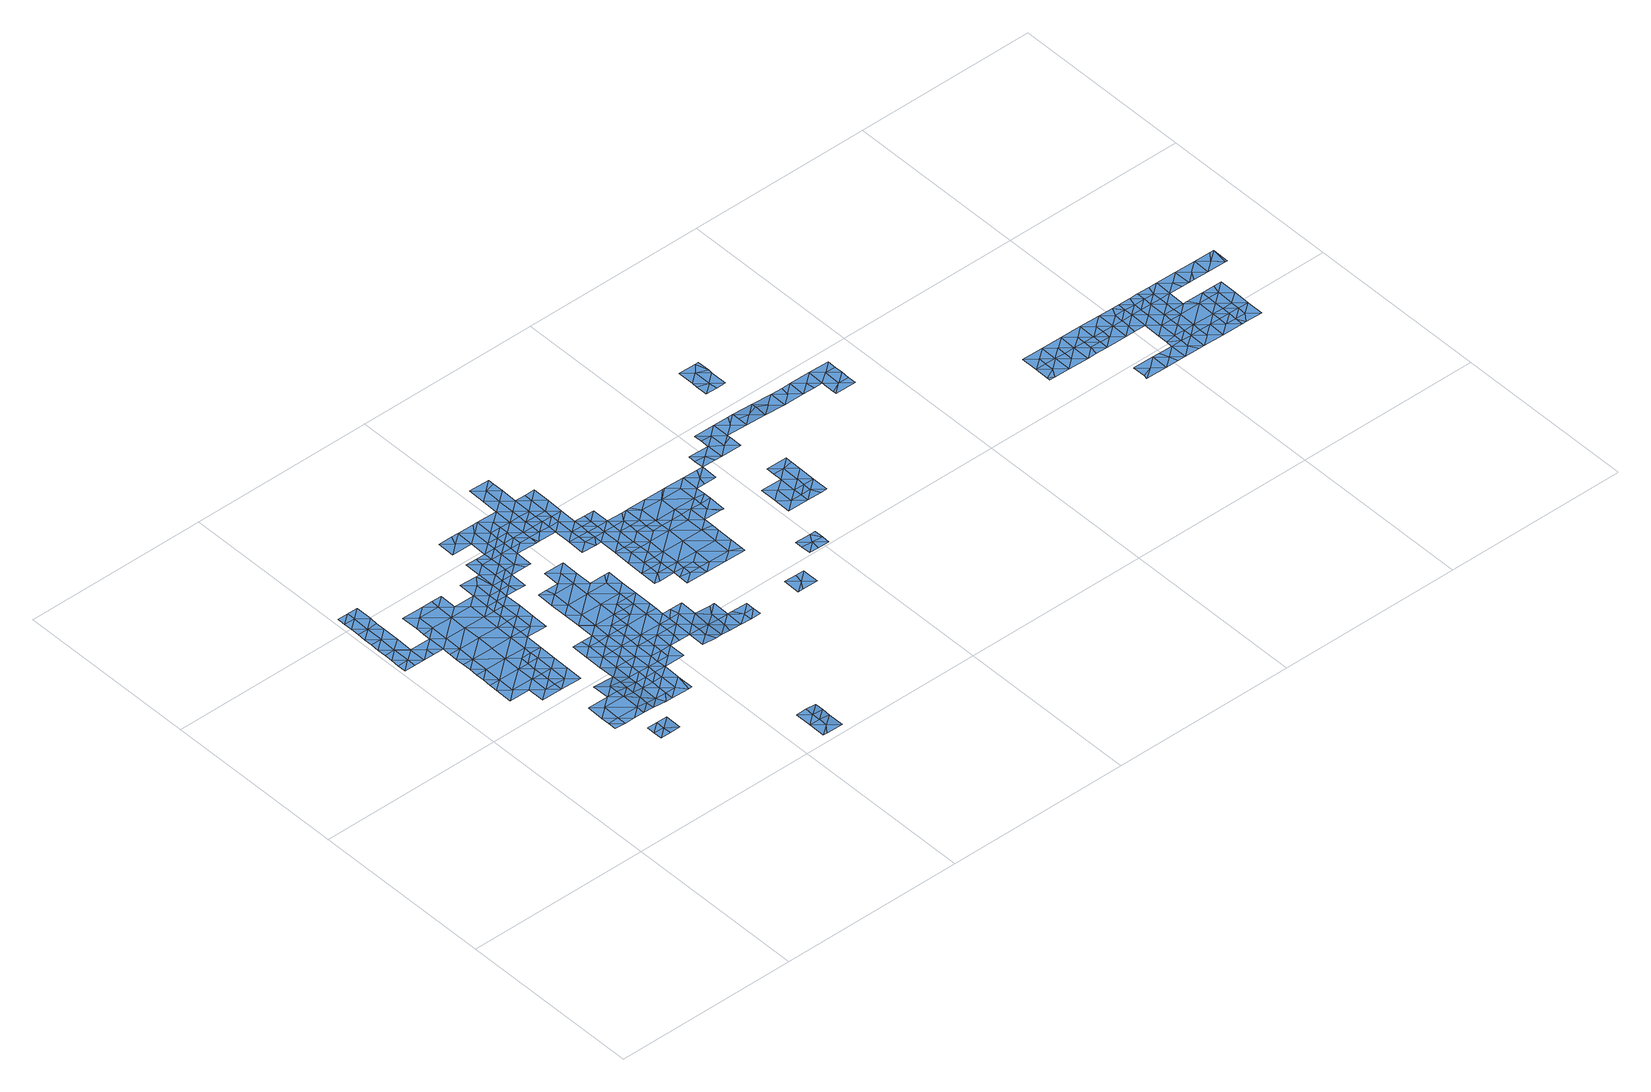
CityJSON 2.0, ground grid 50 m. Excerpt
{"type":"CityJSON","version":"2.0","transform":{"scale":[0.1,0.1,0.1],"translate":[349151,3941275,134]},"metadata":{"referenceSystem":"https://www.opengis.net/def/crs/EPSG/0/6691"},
"CityObjects":{
"waterbody1":{"type":"WaterBody","attributes":{"name":"9","class":"1140","function":"1","WaterBodyRiverFloodingRiskAttribute.description":"5","WaterBodyRiverFloodingRiskAttribute.rankOrg":"1","WaterBodyRiverFloodingRiskAttribute.adminType":"2","WaterBodyRiverFloodingRiskAttribute.scale":"L1"},"geometry":[{"type":"MultiSurface","lod":"1","boundaries":[[[0,1,2]],[[3,4,2]],[[5,6,2]],[[6,3,2]],[[6,7,3]],[[1,5,2]],[[4,0,2]]]}]},
"waterbody2":{"type":"WaterBody","attributes":{"name":"9","class":"1140","function":"1","WaterBodyRiverFloodingRiskAttribute.description":"5","WaterBodyRiverFloodingRiskAttribute.rankOrg":"3","WaterBodyRiverFloodingRiskAttribute.adminType":"2","WaterBodyRiverFloodingRiskAttribute.scale":"L1"},"geometry":[{"type":"MultiSurface","lod":"1","boundaries":[[[8,9,10]],[[10,11,12]],[[13,14,15]],[[16,14,11]],[[14,13,11]],[[11,13,12]],[[12,13,17]],[[18,19,12]],[[17,18,12]],[[15,20,13]],[[21,20,15]],[[19,18,22]],[[20,17,13]],[[23,8,10]],[[24,23,10]],[[19,24,12]],[[12,24,10]],[[10,25,11]],[[9,25,10]],[[16,11,25]]]}]},
"waterbody3":{"type":"WaterBody","attributes":{"name":"9","class":"1140","function":"1","WaterBodyRiverFloodingRiskAttribute.description":"5","WaterBodyRiverFloodingRiskAttribute.rankOrg":"2","WaterBodyRiverFloodingRiskAttribute.adminType":"2","WaterBodyRiverFloodingRiskAttribute.scale":"L1"},"geometry":[{"type":"MultiSurface","lod":"1","boundaries":[[[26,27,28]],[[29,30,31]],[[32,33,27]],[[34,31,30]],[[29,32,27]],[[35,32,29]],[[29,36,30]],[[37,34,30]],[[36,29,38]],[[34,37,39]],[[33,28,27]],[[35,29,31]],[[27,26,38]],[[27,38,29]],[[37,30,40]],[[40,30,36]]]}]},
"waterbody4":{"type":"WaterBody","attributes":{"name":"9","class":"1140","function":"1","WaterBodyRiverFloodingRiskAttribute.description":"5","WaterBodyRiverFloodingRiskAttribute.rankOrg":"1","WaterBodyRiverFloodingRiskAttribute.adminType":"2","WaterBodyRiverFloodingRiskAttribute.scale":"L1"},"geometry":[{"type":"MultiSurface","lod":"1","boundaries":[[[41,42,43]],[[44,41,45]],[[46,47,41]],[[48,39,44]],[[34,39,48]],[[49,50,43]],[[43,50,51]],[[43,51,52]],[[52,51,53]],[[53,51,54]],[[55,56,54]],[[51,55,54]],[[57,55,51]],[[55,58,59]],[[58,60,59]],[[61,60,58]],[[62,63,64]],[[65,63,62]],[[66,31,48]],[[67,68,69]],[[70,68,67]],[[56,70,54]],[[56,55,59]],[[60,71,59]],[[72,73,74]],[[71,62,64]],[[64,75,76]],[[75,77,76]],[[72,56,73]],[[73,56,59]],[[73,59,71]],[[73,71,74]],[[74,71,78]],[[78,71,64]],[[76,78,64]],[[78,76,79]],[[79,76,80]],[[77,80,76]],[[80,77,81]],[[82,83,84]],[[85,86,87]],[[88,89,66]],[[66,89,32]],[[35,31,66]],[[35,66,32]],[[33,32,89]],[[89,28,33]],[[28,89,90]],[[89,88,90]],[[88,84,83]],[[84,88,66]],[[48,84,66]],[[84,48,91]],[[84,91,82]],[[92,82,91]],[[92,91,93]],[[94,95,96]],[[97,95,98]],[[99,100,101]],[[99,102,103]],[[104,105,106]],[[107,108,109]],[[109,108,110]],[[67,69,111]],[[112,113,114]],[[106,105,115]],[[116,117,118]],[[98,117,97]],[[98,95,94]],[[44,45,94]],[[48,44,91]],[[31,34,48]],[[41,47,42]],[[42,49,43]],[[52,53,119]],[[53,54,70]],[[51,50,57]],[[64,63,75]],[[120,121,105]],[[103,100,99]],[[121,102,105]],[[105,102,99]],[[105,99,115]],[[96,86,94]],[[94,86,85]],[[44,94,85]],[[85,91,44]],[[91,85,93]],[[87,93,85]],[[122,123,107]],[[107,123,108]],[[124,125,108]],[[124,108,123]],[[126,124,123]],[[70,67,53]],[[119,53,113]],[[119,113,127]],[[112,127,113]],[[127,115,118]],[[127,118,117]],[[127,117,119]],[[119,117,98]],[[98,52,119]],[[128,52,98]],[[94,128,98]],[[45,128,94]],[[41,43,128]],[[45,41,128]],[[41,129,46]],[[44,129,41]],[[39,129,44]],[[37,40,129]],[[129,40,46]],[[104,130,105]],[[120,105,130]],[[131,126,123]],[[132,120,130]],[[125,133,108]],[[134,114,135]],[[135,114,113]],[[118,115,136]],[[39,37,129]],[[128,43,52]],[[115,99,136]],[[101,136,99]],[[136,116,118]],[[137,126,131]],[[122,131,123]],[[133,132,130]],[[133,130,108]],[[108,130,110]],[[104,110,130]],[[111,134,135]],[[111,135,67]],[[53,67,135]],[[113,53,135]]]}]},
"waterbody5":{"type":"WaterBody","attributes":{"name":"9","class":"1140","function":"1","WaterBodyRiverFloodingRiskAttribute.description":"5","WaterBodyRiverFloodingRiskAttribute.rankOrg":"4","WaterBodyRiverFloodingRiskAttribute.adminType":"2","WaterBodyRiverFloodingRiskAttribute.scale":"L1"},"geometry":[{"type":"MultiSurface","lod":"1","boundaries":[[[8,138,139]],[[9,8,139]],[[138,140,139]],[[141,25,139]],[[140,141,139]],[[25,9,139]]]}]},
"waterbody6":{"type":"WaterBody","attributes":{"name":"9","class":"1140","function":"1","WaterBodyRiverFloodingRiskAttribute.description":"5","WaterBodyRiverFloodingRiskAttribute.rankOrg":"2","WaterBodyRiverFloodingRiskAttribute.adminType":"2","WaterBodyRiverFloodingRiskAttribute.scale":"L1"},"geometry":[{"type":"MultiSurface","lod":"1","boundaries":[[[142,143,144]],[[145,146,147]],[[145,143,146]],[[143,145,144]],[[23,24,147]],[[148,23,147]],[[147,149,148]],[[19,22,145]],[[147,146,150]],[[144,145,22]],[[148,8,23]],[[145,147,24]],[[150,149,147]],[[19,145,24]]]}]},
"waterbody7":{"type":"WaterBody","attributes":{"name":"9","class":"1140","function":"1","WaterBodyRiverFloodingRiskAttribute.description":"5","WaterBodyRiverFloodingRiskAttribute.rankOrg":"3","WaterBodyRiverFloodingRiskAttribute.adminType":"2","WaterBodyRiverFloodingRiskAttribute.scale":"L1"},"geometry":[{"type":"MultiSurface","lod":"1","boundaries":[[[140,138,151]],[[8,148,138]],[[152,153,154]],[[155,156,154]],[[152,154,157]],[[157,154,156]],[[158,156,155]],[[148,159,151]],[[159,148,149]],[[159,160,151]],[[154,161,162]],[[161,154,153]],[[151,138,148]],[[162,155,154]],[[163,157,156]],[[158,164,156]],[[158,140,164]],[[160,165,164]],[[156,166,163]],[[140,151,164]],[[151,160,164]],[[165,166,164]],[[164,166,156]]]}]},
"waterbody8":{"type":"WaterBody","attributes":{"name":"9","class":"1140","function":"1","WaterBodyRiverFloodingRiskAttribute.description":"5","WaterBodyRiverFloodingRiskAttribute.rankOrg":"1","WaterBodyRiverFloodingRiskAttribute.adminType":"2","WaterBodyRiverFloodingRiskAttribute.scale":"L1"},"geometry":[{"type":"MultiSurface","lod":"1","boundaries":[[[150,167,149]],[[150,146,168]],[[168,169,167]],[[167,150,168]],[[143,170,146]],[[146,170,168]],[[170,171,172]],[[172,169,168]],[[171,170,142]],[[170,172,168]],[[171,173,172]],[[143,142,170]]]}]},
"waterbody9":{"type":"WaterBody","attributes":{"name":"9","class":"1140","function":"1","WaterBodyRiverFloodingRiskAttribute.description":"5","WaterBodyRiverFloodingRiskAttribute.rankOrg":"2","WaterBodyRiverFloodingRiskAttribute.adminType":"2","WaterBodyRiverFloodingRiskAttribute.scale":"L1"},"geometry":[{"type":"MultiSurface","lod":"1","boundaries":[[[50,174,175]],[[61,58,175]],[[49,42,174]],[[49,174,50]],[[57,58,55]],[[58,57,175]],[[57,50,175]],[[61,175,176]],[[47,46,177]],[[47,177,42]],[[176,175,174]],[[178,176,174]],[[46,179,177]],[[177,174,42]],[[179,178,177]],[[177,178,174]]]}]},
"waterbody10":{"type":"WaterBody","attributes":{"name":"9","class":"1140","function":"1","WaterBodyRiverFloodingRiskAttribute.description":"5","WaterBodyRiverFloodingRiskAttribute.rankOrg":"1","WaterBodyRiverFloodingRiskAttribute.adminType":"2","WaterBodyRiverFloodingRiskAttribute.scale":"L1"},"geometry":[{"type":"MultiSurface","lod":"1","boundaries":[[[180,181,182]],[[183,182,181]],[[181,184,183]],[[181,185,184]],[[181,186,185]],[[181,180,186]]]}]},
"waterbody11":{"type":"WaterBody","attributes":{"name":"9","class":"1140","function":"1","WaterBodyRiverFloodingRiskAttribute.description":"5","WaterBodyRiverFloodingRiskAttribute.rankOrg":"2","WaterBodyRiverFloodingRiskAttribute.adminType":"2","WaterBodyRiverFloodingRiskAttribute.scale":"L1"},"geometry":[{"type":"MultiSurface","lod":"1","boundaries":[[[183,184,187]],[[188,189,190]],[[190,187,188]],[[183,187,190]],[[183,190,182]],[[191,182,190]],[[189,191,190]]]}]},
"waterbody12":{"type":"WaterBody","attributes":{"name":"9","class":"1140","function":"1","WaterBodyRiverFloodingRiskAttribute.description":"5","WaterBodyRiverFloodingRiskAttribute.rankOrg":"1","WaterBodyRiverFloodingRiskAttribute.adminType":"2","WaterBodyRiverFloodingRiskAttribute.scale":"L1"},"geometry":[{"type":"MultiSurface","lod":"1","boundaries":[[[192,193,194]],[[193,192,195]],[[193,169,194]],[[194,169,196]],[[197,192,194]],[[196,197,194]]]}]},
"waterbody13":{"type":"WaterBody","attributes":{"name":"9","class":"1140","function":"1","WaterBodyRiverFloodingRiskAttribute.description":"5","WaterBodyRiverFloodingRiskAttribute.rankOrg":"2","WaterBodyRiverFloodingRiskAttribute.adminType":"2","WaterBodyRiverFloodingRiskAttribute.scale":"L1"},"geometry":[{"type":"MultiSurface","lod":"1","boundaries":[[[71,60,62]],[[198,199,65]],[[60,61,198]],[[198,65,62]],[[199,198,200]],[[200,198,61]],[[62,60,198]]]}]},
"waterbody14":{"type":"WaterBody","attributes":{"name":"9","class":"1140","function":"1","WaterBodyRiverFloodingRiskAttribute.description":"5","WaterBodyRiverFloodingRiskAttribute.rankOrg":"1","WaterBodyRiverFloodingRiskAttribute.adminType":"2","WaterBodyRiverFloodingRiskAttribute.scale":"L1"},"geometry":[{"type":"MultiSurface","lod":"1","boundaries":[[[201,202,203]],[[204,205,206]],[[204,207,205]],[[208,202,209]],[[208,203,202]],[[208,210,211]],[[212,213,203]],[[208,214,203]],[[215,212,203]],[[216,217,205]],[[217,218,219]],[[218,220,219]],[[219,220,221]],[[208,209,205]],[[211,214,208]],[[221,210,219]],[[207,216,205]],[[201,203,213]],[[205,217,219]],[[202,222,209]],[[222,223,209]],[[205,219,208]],[[208,219,210]],[[215,203,214]],[[209,206,205]],[[224,206,209]],[[209,223,224]]]}]},
"waterbody15":{"type":"WaterBody","attributes":{"name":"9","class":"1140","function":"1","WaterBodyRiverFloodingRiskAttribute.description":"5","WaterBodyRiverFloodingRiskAttribute.rankOrg":"2","WaterBodyRiverFloodingRiskAttribute.adminType":"2","WaterBodyRiverFloodingRiskAttribute.scale":"L1"},"geometry":[{"type":"MultiSurface","lod":"1","boundaries":[[[225,226,227]],[[228,227,229]],[[63,230,75]],[[226,229,227]],[[65,231,230]],[[228,77,227]],[[232,225,230]],[[230,231,232]],[[81,77,228]],[[63,65,230]],[[230,225,227]],[[77,75,227]],[[230,227,75]]]}]},
"waterbody16":{"type":"WaterBody","attributes":{"name":"9","class":"1140","function":"1","WaterBodyRiverFloodingRiskAttribute.description":"5","WaterBodyRiverFloodingRiskAttribute.rankOrg":"2","WaterBodyRiverFloodingRiskAttribute.adminType":"2","WaterBodyRiverFloodingRiskAttribute.scale":"L1"},"geometry":[{"type":"MultiSurface","lod":"1","boundaries":[[[233,234,235]],[[152,157,236]],[[152,236,153]],[[236,237,153]],[[153,237,238]],[[238,237,239]],[[237,240,239]],[[237,241,240]],[[242,241,237]],[[239,240,243]],[[243,240,244]],[[244,245,243]],[[246,241,213]],[[218,217,247]],[[218,247,220]],[[213,241,242]],[[242,237,223]],[[223,237,236]],[[236,157,248]],[[248,157,163]],[[249,250,251]],[[252,210,221]],[[253,254,255]],[[256,255,257]],[[256,257,258]],[[167,169,259]],[[159,259,160]],[[159,149,259]],[[259,149,167]],[[258,260,256]],[[260,261,256]],[[261,262,256]],[[255,256,262]],[[220,254,221]],[[221,254,252]],[[252,254,253]],[[263,250,264]],[[250,263,251]],[[195,259,193]],[[259,169,193]],[[248,207,204]],[[204,206,248]],[[248,206,236]],[[224,236,206]],[[224,223,236]],[[222,242,223]],[[222,202,242]],[[201,242,202]],[[201,213,242]],[[213,212,246]],[[212,215,246]],[[246,215,234]],[[233,246,234]],[[265,233,235]],[[266,267,264]],[[267,266,268]],[[268,266,244]],[[269,244,266]],[[244,269,245]],[[270,245,269]],[[241,268,240]],[[270,269,271]],[[269,249,271]],[[250,249,266]],[[249,269,266]],[[268,244,240]],[[241,246,268]],[[207,195,272]],[[195,207,273]],[[248,273,207]],[[250,266,264]],[[274,257,255]],[[275,257,274]],[[276,275,274]],[[247,276,220]],[[197,247,217]],[[277,247,197]],[[277,276,247]],[[255,254,274]],[[220,274,254]],[[276,274,220]],[[163,166,248]],[[166,273,248]],[[165,273,166]],[[165,160,273]],[[259,273,160]],[[259,195,273]],[[195,192,272]],[[192,197,272]],[[197,217,272]],[[216,272,217]],[[216,207,272]],[[246,233,268]],[[233,267,268]],[[233,265,267]]]}]},
"waterbody17":{"type":"WaterBody","attributes":{"name":"9","class":"1140","function":"1","WaterBodyRiverFloodingRiskAttribute.description":"5","WaterBodyRiverFloodingRiskAttribute.rankOrg":"1","WaterBodyRiverFloodingRiskAttribute.adminType":"2","WaterBodyRiverFloodingRiskAttribute.scale":"L1"},"geometry":[{"type":"MultiSurface","lod":"1","boundaries":[[[275,278,257]],[[279,280,281]],[[257,281,280]],[[257,278,281]],[[258,257,280]],[[282,278,283]],[[279,284,280]],[[281,278,282]],[[260,280,284]],[[260,258,280]],[[275,276,278]],[[276,283,278]]]}]},
"waterbody18":{"type":"WaterBody","attributes":{"name":"9","class":"1140","function":"1","WaterBodyRiverFloodingRiskAttribute.description":"5","WaterBodyRiverFloodingRiskAttribute.rankOrg":"3","WaterBodyRiverFloodingRiskAttribute.adminType":"2","WaterBodyRiverFloodingRiskAttribute.scale":"L1"},"geometry":[{"type":"MultiSurface","lod":"1","boundaries":[[[285,286,287]],[[229,226,288]],[[288,226,285]],[[289,288,287]],[[288,285,287]],[[286,285,225]],[[226,225,285]]]}]},
"waterbody19":{"type":"WaterBody","attributes":{"name":"9","class":"1140","function":"1","WaterBodyRiverFloodingRiskAttribute.description":"5","WaterBodyRiverFloodingRiskAttribute.rankOrg":"1","WaterBodyRiverFloodingRiskAttribute.adminType":"2","WaterBodyRiverFloodingRiskAttribute.scale":"L1"},"geometry":[{"type":"MultiSurface","lod":"1","boundaries":[[[290,291,292]],[[293,81,294]],[[295,296,297]],[[298,299,300]],[[301,300,299]],[[302,300,301]],[[302,303,304]],[[300,302,304]],[[305,300,304]],[[305,304,306]],[[306,304,307]],[[228,308,294]],[[308,228,229]],[[309,310,311]],[[291,293,294]],[[294,296,291]],[[298,300,305]],[[297,312,295]],[[313,311,310]],[[314,311,313]],[[293,311,314]],[[303,307,304]],[[291,309,293]],[[291,290,309]],[[296,292,291]],[[295,292,296]],[[295,303,292]],[[312,303,295]],[[312,307,303]],[[311,293,309]],[[315,316,307]],[[308,296,294]],[[306,307,316]],[[317,316,318]],[[294,81,228]],[[315,307,312]],[[319,320,318]],[[321,322,323]],[[317,324,323]],[[325,324,317]],[[322,306,323]],[[323,316,317]],[[324,321,323]],[[320,325,317]],[[306,316,323]],[[318,320,317]]]}]},
"waterbody20":{"type":"WaterBody","attributes":{"name":"9","class":"1140","function":"1","WaterBodyRiverFloodingRiskAttribute.description":"5","WaterBodyRiverFloodingRiskAttribute.rankOrg":"2","WaterBodyRiverFloodingRiskAttribute.adminType":"2","WaterBodyRiverFloodingRiskAttribute.scale":"L1"},"geometry":[{"type":"MultiSurface","lod":"1","boundaries":[[[316,315,326]],[[318,316,326]],[[297,308,327]],[[327,312,297]],[[312,327,289]],[[326,289,328]],[[288,289,327]],[[318,326,319]],[[296,308,297]],[[326,312,289]],[[315,312,326]],[[328,319,326]],[[327,229,288]],[[308,229,327]]]}]},
"waterbody21":{"type":"WaterBody","attributes":{"name":"9","class":"1140","function":"1","WaterBodyRiverFloodingRiskAttribute.description":"5","WaterBodyRiverFloodingRiskAttribute.rankOrg":"4","WaterBodyRiverFloodingRiskAttribute.adminType":"2","WaterBodyRiverFloodingRiskAttribute.scale":"L1"},"geometry":[{"type":"MultiSurface","lod":"1","boundaries":[[[287,329,330]],[[329,287,286]],[[289,287,330]],[[319,328,330]],[[328,289,330]],[[331,330,332]],[[332,330,329]],[[330,331,319]]]}]},
"waterbody22":{"type":"WaterBody","attributes":{"name":"9","class":"1140","function":"1","WaterBodyRiverFloodingRiskAttribute.description":"5","WaterBodyRiverFloodingRiskAttribute.rankOrg":"2","WaterBodyRiverFloodingRiskAttribute.adminType":"2","WaterBodyRiverFloodingRiskAttribute.scale":"L1"},"geometry":[{"type":"MultiSurface","lod":"1","boundaries":[[[260,333,334]],[[334,333,335]],[[260,284,333]],[[336,333,337]],[[284,337,333]],[[336,335,333]],[[338,336,337]]]}]},
"waterbody23":{"type":"WaterBody","attributes":{"name":"9","class":"1140","function":"1","WaterBodyRiverFloodingRiskAttribute.description":"5","WaterBodyRiverFloodingRiskAttribute.rankOrg":"4","WaterBodyRiverFloodingRiskAttribute.adminType":"2","WaterBodyRiverFloodingRiskAttribute.scale":"L1"},"geometry":[{"type":"MultiSurface","lod":"1","boundaries":[[[339,340,341]],[[342,339,341]],[[341,343,342]],[[340,344,341]],[[343,341,345]],[[345,341,346]],[[346,341,344]]]}]},
"waterbody24":{"type":"WaterBody","attributes":{"name":"9","class":"1140","function":"1","WaterBodyRiverFloodingRiskAttribute.description":"5","WaterBodyRiverFloodingRiskAttribute.rankOrg":"3","WaterBodyRiverFloodingRiskAttribute.adminType":"2","WaterBodyRiverFloodingRiskAttribute.scale":"L1"},"geometry":[{"type":"MultiSurface","lod":"1","boundaries":[[[347,348,349]],[[349,350,351]],[[348,350,349]],[[351,352,349]],[[353,347,352]],[[352,347,349]],[[354,352,351]]]}]},
"waterbody25":{"type":"WaterBody","attributes":{"name":"9","class":"1140","function":"1","WaterBodyRiverFloodingRiskAttribute.description":"5","WaterBodyRiverFloodingRiskAttribute.rankOrg":"3","WaterBodyRiverFloodingRiskAttribute.adminType":"2","WaterBodyRiverFloodingRiskAttribute.scale":"L1"},"geometry":[{"type":"MultiSurface","lod":"1","boundaries":[[[355,356,357]],[[358,359,344]],[[340,339,358]],[[344,340,358]],[[339,360,358]],[[360,361,358]],[[361,362,358]],[[355,362,361]],[[357,363,362]],[[355,357,362]],[[362,363,359]],[[358,362,359]]]}]},
"waterbody26":{"type":"WaterBody","attributes":{"name":"9","class":"1140","function":"1","WaterBodyRiverFloodingRiskAttribute.description":"5","WaterBodyRiverFloodingRiskAttribute.rankOrg":"2","WaterBodyRiverFloodingRiskAttribute.adminType":"2","WaterBodyRiverFloodingRiskAttribute.scale":"L1"},"geometry":[{"type":"MultiSurface","lod":"1","boundaries":[[[364,348,347]],[[353,364,347]],[[364,332,348]],[[320,331,365]],[[331,320,319]],[[366,325,365]],[[365,325,320]],[[367,364,353]],[[332,365,331]],[[364,365,332]],[[365,364,366]],[[364,367,366]]]}]},
"waterbody27":{"type":"WaterBody","attributes":{"name":"9","class":"1140","function":"1","WaterBodyRiverFloodingRiskAttribute.description":"5","WaterBodyRiverFloodingRiskAttribute.rankOrg":"3","WaterBodyRiverFloodingRiskAttribute.adminType":"2","WaterBodyRiverFloodingRiskAttribute.scale":"L1"},"geometry":[{"type":"MultiSurface","lod":"1","boundaries":[[[368,369,370]],[[371,370,372]],[[370,371,373]],[[374,369,368]],[[343,372,369]],[[369,372,370]],[[370,373,368]]]}]},
"waterbody28":{"type":"WaterBody","attributes":{"name":"9","class":"1140","function":"1","WaterBodyRiverFloodingRiskAttribute.description":"5","WaterBodyRiverFloodingRiskAttribute.rankOrg":"1","WaterBodyRiverFloodingRiskAttribute.adminType":"2","WaterBodyRiverFloodingRiskAttribute.scale":"L1"},"geometry":[{"type":"MultiSurface","lod":"1","boundaries":[[[375,376,377]],[[376,378,377]],[[377,378,379]],[[375,367,353]],[[377,366,367]],[[377,379,366]],[[367,375,377]]]}]},
"waterbody29":{"type":"WaterBody","attributes":{"name":"9","class":"1140","function":"1","WaterBodyRiverFloodingRiskAttribute.description":"5","WaterBodyRiverFloodingRiskAttribute.rankOrg":"2","WaterBodyRiverFloodingRiskAttribute.adminType":"2","WaterBodyRiverFloodingRiskAttribute.scale":"L1"},"geometry":[{"type":"MultiSurface","lod":"1","boundaries":[[[380,381,382]],[[380,382,376]],[[383,381,384]],[[356,384,381]],[[385,383,384]],[[384,386,385]],[[375,353,380]],[[360,339,387]],[[388,387,339]],[[389,387,388]],[[390,387,389]],[[390,389,391]],[[389,392,391]],[[393,391,392]],[[393,394,391]],[[395,396,397]],[[396,395,398]],[[399,398,395]],[[383,385,400]],[[401,386,390]],[[402,403,404]],[[405,393,392]],[[392,389,406]],[[407,408,403]],[[409,410,398]],[[409,411,410]],[[390,410,411]],[[399,395,412]],[[413,412,395]],[[410,396,398]],[[410,391,396]],[[397,413,395]],[[396,391,394]],[[410,390,391]],[[388,406,389]],[[408,404,403]],[[368,373,407]],[[374,406,388]],[[342,388,339]],[[407,373,408]],[[402,405,403]],[[392,403,405]],[[403,392,406]],[[403,406,407]],[[407,406,374]],[[407,374,368]],[[369,374,388]],[[343,369,388]],[[342,343,388]],[[401,390,411]],[[376,375,380]],[[354,363,414]],[[354,414,380]],[[414,381,380]],[[415,384,356]],[[356,381,414]],[[415,356,355]],[[387,390,415]],[[384,415,386]],[[352,380,353]],[[357,356,414]],[[386,415,390]],[[355,361,415]],[[387,361,360]],[[387,415,361]],[[357,414,363]],[[354,380,352]]]}]},
"waterbody30":{"type":"WaterBody","attributes":{"name":"9","class":"1140","function":"1","WaterBodyRiverFloodingRiskAttribute.description":"5","WaterBodyRiverFloodingRiskAttribute.rankOrg":"2","WaterBodyRiverFloodingRiskAttribute.adminType":"2","WaterBodyRiverFloodingRiskAttribute.scale":"L1"},"geometry":[{"type":"MultiSurface","lod":"1","boundaries":[[[416,417,418]],[[419,417,416]],[[419,416,420]],[[421,420,416]],[[422,421,416]],[[422,416,418]]]}]},
"waterbody31":{"type":"WaterBody","attributes":{"name":"9","class":"1140","function":"1","WaterBodyRiverFloodingRiskAttribute.description":"5","WaterBodyRiverFloodingRiskAttribute.rankOrg":"1","WaterBodyRiverFloodingRiskAttribute.adminType":"2","WaterBodyRiverFloodingRiskAttribute.scale":"L1"},"geometry":[{"type":"MultiSurface","lod":"1","boundaries":[[[423,424,425]],[[425,424,426]],[[426,427,425]],[[427,426,428]],[[426,429,428]],[[426,430,429]],[[430,426,424]],[[424,423,431]],[[432,398,431]],[[399,412,433]],[[382,381,434]],[[381,383,434]],[[383,400,434]],[[401,411,435]],[[436,435,437]],[[434,400,438]],[[411,409,432]],[[438,439,434]],[[434,439,376]],[[382,434,376]],[[385,386,401]],[[385,401,435]],[[385,435,400]],[[400,435,436]],[[400,436,438]],[[398,399,431]],[[399,433,431]],[[431,433,424]],[[440,437,441]],[[442,437,440]],[[436,437,442]],[[441,437,423]],[[423,437,431]],[[437,432,431]],[[437,435,432]],[[435,411,432]],[[443,436,442]],[[436,443,438]],[[409,398,432]],[[441,423,425]]]}]},
"waterbody32":{"type":"WaterBody","attributes":{"name":"9","class":"1140","function":"1","WaterBodyRiverFloodingRiskAttribute.description":"5","WaterBodyRiverFloodingRiskAttribute.rankOrg":"2","WaterBodyRiverFloodingRiskAttribute.adminType":"2","WaterBodyRiverFloodingRiskAttribute.scale":"L1"},"geometry":[{"type":"MultiSurface","lod":"1","boundaries":[[[444,445,446]],[[444,447,445]],[[448,445,447]],[[445,448,449]],[[450,445,449]],[[451,450,452]],[[451,445,450]],[[446,445,451]]]}]},
"waterbody33":{"type":"WaterBody","attributes":{"name":"9","class":"1140","function":"1","WaterBodyRiverFloodingRiskAttribute.description":"5","WaterBodyRiverFloodingRiskAttribute.rankOrg":"1","WaterBodyRiverFloodingRiskAttribute.adminType":"2","WaterBodyRiverFloodingRiskAttribute.scale":"L1"},"geometry":[{"type":"MultiSurface","lod":"1","boundaries":[[[453,454,455]],[[454,456,455]],[[457,458,455]],[[456,457,455]],[[455,428,453]],[[458,428,455]]]}]},
"waterbody34":{"type":"WaterBody","attributes":{"name":"9","class":"1140","function":"1","WaterBodyRiverFloodingRiskAttribute.description":"5","WaterBodyRiverFloodingRiskAttribute.rankOrg":"2","WaterBodyRiverFloodingRiskAttribute.adminType":"2","WaterBodyRiverFloodingRiskAttribute.scale":"L1"},"geometry":[{"type":"MultiSurface","lod":"1","boundaries":[[[459,460,461]],[[462,463,464]],[[464,463,465]],[[466,467,463]],[[468,465,469]],[[461,470,468]],[[468,471,461]],[[471,468,469]],[[470,464,465]],[[472,464,470]],[[463,473,466]],[[463,467,465]],[[470,465,468]],[[461,460,470]],[[472,474,464]],[[461,471,475]],[[474,462,464]],[[476,473,463]],[[476,463,462]],[[475,459,461]]]}]},
"waterbody35":{"type":"WaterBody","attributes":{"name":"9","class":"1140","function":"1","WaterBodyRiverFloodingRiskAttribute.description":"5","WaterBodyRiverFloodingRiskAttribute.rankOrg":"1","WaterBodyRiverFloodingRiskAttribute.adminType":"2","WaterBodyRiverFloodingRiskAttribute.scale":"L1"},"geometry":[{"type":"MultiSurface","lod":"1","boundaries":[[[460,459,477]],[[472,477,474]],[[478,474,477]],[[479,478,477]],[[479,477,459]],[[472,470,460]],[[472,460,477]]]}]},
"waterbody36":{"type":"WaterBody","attributes":{"name":"9","class":"1140","function":"1","WaterBodyRiverFloodingRiskAttribute.description":"5","WaterBodyRiverFloodingRiskAttribute.rankOrg":"2","WaterBodyRiverFloodingRiskAttribute.adminType":"2","WaterBodyRiverFloodingRiskAttribute.scale":"L1"},"geometry":[{"type":"MultiSurface","lod":"1","boundaries":[[[480,481,482]],[[482,483,484]],[[481,483,482]],[[481,485,486]],[[485,481,480]],[[482,487,480]],[[485,488,489]],[[490,487,491]],[[480,487,490]],[[485,480,488]],[[486,485,489]],[[482,484,456]],[[454,487,456]],[[487,482,456]],[[487,454,491]]]}]},
"waterbody37":{"type":"WaterBody","attributes":{"name":"9","class":"1140","function":"1","WaterBodyRiverFloodingRiskAttribute.description":"5","WaterBodyRiverFloodingRiskAttribute.rankOrg":"3","WaterBodyRiverFloodingRiskAttribute.adminType":"2","WaterBodyRiverFloodingRiskAttribute.scale":"L1"},"geometry":[{"type":"MultiSurface","lod":"1","boundaries":[[[489,492,493]],[[494,492,489]],[[488,495,492]],[[492,494,488]],[[495,496,492]],[[496,493,492]]]}]},
"waterbody38":{"type":"WaterBody","attributes":{"name":"9","class":"1140","function":"1","WaterBodyRiverFloodingRiskAttribute.description":"5","WaterBodyRiverFloodingRiskAttribute.rankOrg":"1","WaterBodyRiverFloodingRiskAttribute.adminType":"2","WaterBodyRiverFloodingRiskAttribute.scale":"L1"},"geometry":[{"type":"MultiSurface","lod":"1","boundaries":[[[497,498,499]],[[500,497,499]],[[497,501,502]],[[503,497,502]],[[498,497,503]],[[497,500,504]],[[505,506,498]],[[498,507,505]],[[505,507,508]],[[507,498,503]],[[506,499,498]],[[497,504,501]]]}]},
"waterbody39":{"type":"WaterBody","attributes":{"name":"9","class":"1140","function":"1","WaterBodyRiverFloodingRiskAttribute.description":"5","WaterBodyRiverFloodingRiskAttribute.rankOrg":"2","WaterBodyRiverFloodingRiskAttribute.adminType":"2","WaterBodyRiverFloodingRiskAttribute.scale":"L1"},"geometry":[{"type":"MultiSurface","lod":"1","boundaries":[[[509,510,511]],[[512,513,514]],[[509,515,510]],[[514,513,516]],[[517,518,519]],[[520,519,518]],[[521,511,510]],[[511,522,509]],[[522,523,509]],[[509,524,525]],[[523,524,509]],[[516,513,518]],[[516,518,517]],[[526,516,517]],[[516,526,514]],[[522,511,527]],[[517,519,527]],[[519,522,527]],[[511,528,527]],[[511,521,528]],[[515,509,525]],[[520,522,519]],[[512,514,493]],[[493,496,512]],[[512,496,495]],[[512,495,513]]]}]},
"waterbody40":{"type":"WaterBody","attributes":{"name":"9","class":"1140","function":"1","WaterBodyRiverFloodingRiskAttribute.description":"5","WaterBodyRiverFloodingRiskAttribute.rankOrg":"2","WaterBodyRiverFloodingRiskAttribute.adminType":"2","WaterBodyRiverFloodingRiskAttribute.scale":"L1"},"geometry":[{"type":"MultiSurface","lod":"1","boundaries":[[[529,530,531]],[[532,533,534]],[[534,533,535]],[[533,536,535]],[[537,538,531]],[[536,537,535]],[[530,534,535]],[[539,532,534]],[[530,537,531]],[[529,540,541]],[[538,542,531]],[[543,533,532]],[[537,530,535]],[[540,531,542]],[[529,531,540]],[[532,544,545]],[[546,543,545]],[[545,543,532]],[[544,532,539]]]}]},
"waterbody41":{"type":"WaterBody","attributes":{"name":"9","class":"1140","function":"1","WaterBodyRiverFloodingRiskAttribute.description":"5","WaterBodyRiverFloodingRiskAttribute.rankOrg":"1","WaterBodyRiverFloodingRiskAttribute.adminType":"2","WaterBodyRiverFloodingRiskAttribute.scale":"L1"},"geometry":[{"type":"MultiSurface","lod":"1","boundaries":[[[547,548,549]],[[548,550,549]],[[549,550,551]],[[552,547,549]],[[551,552,549]]]}]},
"waterbody42":{"type":"WaterBody","attributes":{"name":"9","class":"1140","function":"1","WaterBodyRiverFloodingRiskAttribute.description":"5","WaterBodyRiverFloodingRiskAttribute.rankOrg":"3","WaterBodyRiverFloodingRiskAttribute.adminType":"2","WaterBodyRiverFloodingRiskAttribute.scale":"L1"},"geometry":[{"type":"MultiSurface","lod":"1","boundaries":[[[533,553,554]],[[555,556,557]],[[558,559,560]],[[542,561,562]],[[560,563,564]],[[563,560,565]],[[559,565,560]],[[553,566,554]],[[543,553,533]],[[536,533,567]],[[567,537,536]],[[537,567,568]],[[568,567,554]],[[568,562,561]],[[542,538,561]],[[538,537,561]],[[568,561,537]],[[565,557,563]],[[565,559,555]],[[566,556,555]],[[557,565,555]],[[554,567,533]],[[569,557,556]],[[543,546,553]],[[546,556,566]],[[553,546,566]],[[569,556,546]]]}]},
"waterbody43":{"type":"WaterBody","attributes":{"name":"9","class":"1140","function":"1","WaterBodyRiverFloodingRiskAttribute.description":"5","WaterBodyRiverFloodingRiskAttribute.rankOrg":"2","WaterBodyRiverFloodingRiskAttribute.adminType":"2","WaterBodyRiverFloodingRiskAttribute.scale":"L1"},"geometry":[{"type":"MultiSurface","lod":"1","boundaries":[[[570,547,571]],[[570,571,572]],[[572,571,573]],[[571,574,573]],[[552,571,547]],[[552,574,571]]]}]},
"waterbody44":{"type":"WaterBody","attributes":{"name":"9","class":"1140","function":"1","WaterBodyRiverFloodingRiskAttribute.description":"5","WaterBodyRiverFloodingRiskAttribute.rankOrg":"1","WaterBodyRiverFloodingRiskAttribute.adminType":"2","WaterBodyRiverFloodingRiskAttribute.scale":"L1"},"geometry":[{"type":"MultiSurface","lod":"1","boundaries":[[[575,576,577]],[[578,579,580]],[[581,582,583]],[[583,584,581]],[[585,577,586]],[[578,584,583]],[[576,587,577]],[[588,586,589]],[[580,584,578]],[[580,589,584]],[[590,584,589]],[[590,589,587]],[[576,575,591]],[[585,575,577]],[[585,572,575]],[[588,592,593]],[[563,557,592]],[[564,563,592]],[[564,592,588]],[[594,583,582]],[[577,589,586]],[[564,588,580]],[[589,577,587]],[[594,595,583]],[[595,578,583]],[[579,564,580]],[[588,589,580]],[[546,545,596]],[[557,569,596]],[[557,596,597]],[[596,544,597]],[[545,544,596]],[[593,592,597]],[[569,546,596]],[[557,597,592]]]}]},
"waterbody45":{"type":"WaterBody","attributes":{"name":"9","class":"1140","function":"1","WaterBodyRiverFloodingRiskAttribute.description":"5","WaterBodyRiverFloodingRiskAttribute.rankOrg":"3","WaterBodyRiverFloodingRiskAttribute.adminType":"2","WaterBodyRiverFloodingRiskAttribute.scale":"L1"},"geometry":[{"type":"MultiSurface","lod":"1","boundaries":[[[591,598,599]],[[599,598,600]],[[575,572,601]],[[602,599,600]],[[602,603,599]],[[603,591,599]],[[601,572,573]],[[604,601,573]],[[601,604,598]],[[601,598,591]],[[591,575,601]],[[605,600,606]],[[607,608,605]],[[608,602,605]],[[605,606,609]],[[607,605,609]],[[602,600,605]]]}]},
"waterbody46":{"type":"WaterBody","attributes":{"name":"9","class":"1140","function":"1","WaterBodyRiverFloodingRiskAttribute.description":"5","WaterBodyRiverFloodingRiskAttribute.rankOrg":"2","WaterBodyRiverFloodingRiskAttribute.adminType":"2","WaterBodyRiverFloodingRiskAttribute.scale":"L1"},"geometry":[{"type":"MultiSurface","lod":"1","boundaries":[[[610,579,578]],[[560,611,558]],[[611,564,579]],[[564,611,560]],[[610,612,611]],[[611,612,558]],[[610,613,612]],[[579,610,611]]]}]},
"waterbody47":{"type":"WaterBody","attributes":{"name":"9","class":"1140","function":"1","WaterBodyRiverFloodingRiskAttribute.description":"5","WaterBodyRiverFloodingRiskAttribute.rankOrg":"2","WaterBodyRiverFloodingRiskAttribute.adminType":"2","WaterBodyRiverFloodingRiskAttribute.scale":"L1"},"geometry":[{"type":"MultiSurface","lod":"1","boundaries":[[[614,615,616]],[[614,616,617]],[[617,616,602]],[[603,602,616]],[[618,619,617]],[[620,614,619]],[[619,614,617]],[[621,582,614]],[[581,584,615]],[[615,587,616]],[[616,591,603]],[[584,590,615]],[[590,587,615]],[[587,576,616]],[[576,591,616]],[[582,581,615]],[[582,615,614]],[[621,614,622]],[[618,617,607]],[[620,622,614]],[[617,602,608]],[[617,608,607]]]}]},
"waterbody48":{"type":"WaterBody","attributes":{"name":"9","class":"1140","function":"1","WaterBodyRiverFloodingRiskAttribute.description":"5","WaterBodyRiverFloodingRiskAttribute.rankOrg":"3","WaterBodyRiverFloodingRiskAttribute.adminType":"2","WaterBodyRiverFloodingRiskAttribute.scale":"L1"},"geometry":[{"type":"MultiSurface","lod":"1","boundaries":[[[595,594,623]],[[624,623,594]],[[625,623,624]],[[613,623,625]],[[623,578,595]],[[623,613,610]],[[623,610,578]]]}]},
"waterbody49":{"type":"WaterBody","attributes":{"name":"9","class":"1140","function":"1","WaterBodyRiverFloodingRiskAttribute.description":"5","WaterBodyRiverFloodingRiskAttribute.rankOrg":"2","WaterBodyRiverFloodingRiskAttribute.adminType":"2","WaterBodyRiverFloodingRiskAttribute.scale":"L1"},"geometry":[{"type":"MultiSurface","lod":"1","boundaries":[[[626,627,628]],[[609,627,626]],[[627,609,606]],[[628,629,626]],[[626,629,630]],[[609,630,607]],[[630,609,626]]]}]},
"waterbody50":{"type":"WaterBody","attributes":{"name":"9","class":"1140","function":"1","WaterBodyRiverFloodingRiskAttribute.description":"5","WaterBodyRiverFloodingRiskAttribute.rankOrg":"1","WaterBodyRiverFloodingRiskAttribute.adminType":"2","WaterBodyRiverFloodingRiskAttribute.scale":"L1"},"geometry":[{"type":"MultiSurface","lod":"1","boundaries":[[[631,619,618]],[[632,619,631]],[[633,632,634]],[[630,629,631]],[[629,634,631]],[[618,630,631]],[[632,620,619]],[[633,635,632]],[[634,632,631]],[[622,620,632]],[[618,607,630]],[[622,632,635]]]}]},
"waterbody51":{"type":"WaterBody","attributes":{"name":"9","class":"1140","function":"1","WaterBodyRiverFloodingRiskAttribute.description":"5","WaterBodyRiverFloodingRiskAttribute.rankOrg":"2","WaterBodyRiverFloodingRiskAttribute.adminType":"2","WaterBodyRiverFloodingRiskAttribute.scale":"L1"},"geometry":[{"type":"MultiSurface","lod":"1","boundaries":[[[636,637,638]],[[639,640,641]],[[636,642,637]],[[643,644,642]],[[641,645,624]],[[638,637,645]],[[640,638,645]],[[643,642,646]],[[646,642,636]],[[636,638,647]],[[637,642,644]],[[639,641,594]],[[643,646,648]],[[594,641,624]],[[645,641,640]],[[640,647,638]]]}]}
},
"vertices":[
[303,241,28],[331,241,29],[303,264,27],[275,265,27],[275,241,28],[332,287,27],[304,287,27],[275,288,27],
[334,425,24],[306,426,27],[306,403,27],[249,404,27],[305,357,27],[248,358,27],[220,381,27],[220,358,27],[221,427,27],[276,334,27],[304,333,27],[333,356,24],[248,334,27],[220,335,27],[333,333,25],[334,402,24],[334,379,24],[278,426,27],
[279,519,21],[251,542,21],[223,520,21],[252,589,21],[253,635,21],[224,612,21],[223,566,21],[223,543,21],[225,635,21],[224,589,21],[281,611,21],[253,658,21],[280,565,21],[225,658,21],[282,657,21],
[254,727,21],[283,750,21],[255,773,21],[197,682,21],[198,728,21],[282,704,21],[283,727,21],[196,636,21],[284,773,21],[284,796,21],[256,820,21],[199,821,21],[200,867,21],[257,866,21],[285,842,21],[286,889,21],[284,819,21],[313,842,21],[313,865,21],[342,864,20],[341,841,20],[370,887,19],[399,910,19],[371,910,19],[399,887,19],[196,590,21],[201,913,21],[230,936,21],[203,936,21],[229,889,21],[342,888,20],[286,935,21],[314,911,21],[334,934,20],[400,933,19],[372,956,19],[400,956,19],[343,934,20],[344,980,19],[374,979,19],[400,979,19],[111,614,21],[110,568,21],[139,591,21],[140,683,21],[113,707,21],[112,683,21],[167,567,21],[195,543,21],[166,521,21],[140,637,21],[111,637,21],[112,660,21],[141,729,21],[113,753,21],[113,730,21],[114,776,21],[142,775,21],[30,824,21],[1,801,21],[29,800,21],[2,847,21],[1,824,21],[59,892,21],[30,870,21],[58,847,21],[61,985,21],[32,962,21],[60,965,21],[60,939,21],[173,937,21],[115,866,21],[144,868,21],[116,891,21],[58,846,21],[86,799,21],[114,799,21],[86,823,21],[143,822,21],[2,893,21],[2,870,21],[61,1031,21],[33,1008,21],[4,986,21],[4,963,21],[4,1009,21],[115,845,21],[199,774,21],[254,681,21],[31,916,21],[33,1031,21],[3,916,21],[3,940,21],[116,938,21],[144,914,21],[58,800,21],[5,1032,21],
[335,448,24],[306,449,27],[335,472,24],[278,473,27],
[389,332,21],[390,355,21],[370,332,22],[361,356,21],[390,378,21],[362,402,21],[363,425,21],[391,424,21],[391,401,21],
[363,448,21],[394,586,21],[394,609,21],[365,587,21],[337,564,21],[365,540,21],[393,563,21],[336,518,21],[391,448,21],[392,471,21],[364,610,21],[337,610,21],[393,540,21],[364,494,21],[392,494,21],[393,517,21],
[419,424,21],[419,401,21],[448,423,21],[418,355,21],[437,331,21],[447,377,21],[446,331,21],
[312,773,21],[313,819,21],[341,795,21],[311,726,21],[340,749,21],[339,703,21],
[554,6,28],[582,28,28],[555,52,28],[583,51,28],[611,51,26],[610,5,28],[565,5,28],
[612,74,26],[612,97,26],[584,98,28],[583,74,28],[555,98,28],
[477,469,21],[448,447,21],[476,446,21],[448,470,21],[504,423,21],[505,469,21],
[370,864,19],[398,840,19],[373,841,19],
[508,630,21],[507,607,21],[536,630,21],[450,539,21],[478,539,21],[450,562,21],[449,516,21],[535,584,21],[479,585,21],[563,560,21],[564,583,21],[536,653,21],[508,654,21],[564,606,21],[565,653,21],[477,515,21],[506,515,21],[534,514,21],[534,538,21],[562,514,21],[563,537,21],[479,608,21],[451,608,21],[450,585,21],
[456,932,19],[457,955,19],[428,955,19],[429,979,19],[457,978,19],[427,909,19],[439,886,19],[455,886,19],
[538,722,21],[565,699,21],[566,745,21],[422,586,21],[423,632,21],[395,654,21],[395,656,21],[424,678,21],[480,677,21],[479,631,21],[396,702,21],[424,724,21],[396,748,21],[537,676,21],[534,491,21],[421,540,21],[454,793,21],[483,816,21],[455,839,21],[586,560,21],[620,559,21],[591,537,21],[619,513,20],[647,489,17],[618,467,19],[647,466,17],[420,447,21],[675,466,17],[676,512,17],[664,512,17],[511,838,21],[510,792,21],[553,745,21],[482,770,21],[510,746,21],[481,723,21],[425,771,21],[397,794,21],[420,794,21],[477,492,21],[420,493,21],[590,490,21],[590,467,21],[562,468,21],[530,468,21],
[589,444,21],[640,420,18],[646,443,16],[617,421,19],[600,421,19],[561,422,21],[674,420,16],
[485,955,19],[513,931,19],[513,954,19],[485,978,19],[514,977,19],
[447,1071,19],[430,1048,19],[459,1071,19],[401,1025,19],[429,1002,19],[486,1047,19],[458,1024,19],[486,1024,19],[573,1146,19],[573,1161,19],[545,1138,19],[517,1162,19],[516,1116,19],[515,1070,19],[544,1092,19],[573,1115,19],[572,1069,19],[543,1046,19],[457,1001,19],[402,1071,19],[383,1072,19],[373,1049,19],[514,1023,19],[345,1072,19],[345,1026,19],[543,1023,19],[571,1022,19],[599,999,19],[571,999,19],[570,976,19],[598,976,19],[628,1068,19],[601,1068,19],[600,1045,19],[628,1021,19],[627,975,19],
[542,1000,19],[486,1001,19],[542,977,19],
[519,931,19],[541,954,19],[570,953,19],[569,930,19],
[703,442,16],[689,466,16],[731,465,16],[731,443,16],[704,419,16],[731,419,16],
[679,697,17],[650,697,17],[650,674,17],[678,674,17],[678,651,17],[622,698,17],[637,651,17],[621,652,17],
[597,883,19],[569,884,19],[597,860,19],[568,838,19],[607,837,18],[625,860,18],[625,883,18],[624,837,18],
[680,766,17],[680,789,17],[652,790,17],[651,721,17],[623,744,17],[679,720,17],[680,743,17],[652,767,17],[624,790,17],
[597,906,19],[598,953,19],[626,929,18],[626,906,18],
[734,627,17],[706,650,17],[706,627,17],[677,605,17],[678,631,17],[734,604,17],[735,650,17],
[654,882,17],[682,882,17],[654,905,17],[683,928,17],[656,928,18],
[653,859,17],[681,836,17],[681,859,17],[709,835,17],[709,812,17],[737,812,17],[737,788,17],[707,720,17],[707,673,17],[764,719,17],[765,765,17],[821,718,17],[820,671,17],[849,694,17],[849,713,17],[878,763,17],[849,740,17],[896,740,17],[850,787,17],[878,786,17],[738,835,17],[765,788,17],[847,612,17],[819,625,17],[847,602,17],[848,648,17],[763,672,17],[762,626,17],[790,603,17],[822,787,17],[821,764,17],[794,787,17],[907,786,17],[906,739,17],[652,813,17],[708,766,17],
[873,439,16],[845,463,16],[844,417,16],[877,462,16],[901,462,16],[901,416,16],[859,417,16],
[880,855,17],[908,832,16],[908,878,16],[936,854,16],[948,877,16],[965,877,16],[964,831,16],[930,831,16],[879,809,17],[822,810,17],[907,805,17],[710,858,17],[766,811,17],[766,857,17],[823,856,17],[738,881,17],[726,881,17],[847,879,17],[852,879,17],[795,880,17],[751,881,17],
[959,534,7],[987,530,7],[959,554,7],[959,507,7],[984,507,7],[1015,506,7],[1016,527,7],[1001,553,7],[1016,553,7],
[1002,876,16],[1022,876,16],[994,900,16],[1022,922,15],[966,923,16],[965,903,16],
[1074,644,7],[1075,667,7],[1046,668,7],[1132,736,7],[1105,759,7],[1104,713,7],[1076,736,7],[1077,783,7],[1076,760,7],[1047,714,7],[1019,737,7],[1075,690,7],[1018,691,7],[1103,690,7],[1133,782,7],[1132,689,7],[1018,645,7],[1133,765,7],
[1103,667,7],[1131,643,7],[1115,643,7],
[1079,921,15],[1080,968,14],[1051,945,14],[1023,969,14],[1023,946,15],[1108,944,14],[1121,967,14],[1050,899,16],[1136,920,14],[1136,967,14],[1079,911,15],[1078,875,16],
[1164,943,14],[1193,966,12],[1136,948,14],[1192,919,11],[1193,953,12],
[1167,1082,14],[1167,1128,14],[1139,1105,14],[1138,1091,14],[1170,1058,14],[1195,1058,14],[1195,1104,14],[1138,1059,14],[1186,1151,14],[1139,1151,14],[1196,1116,14],[1196,1151,14],
[1390,893,9],[1419,916,9],[1391,939,9],[1221,942,9],[1249,918,9],[1250,965,9],[1418,892,9],[1278,941,9],[1306,964,9],[1305,918,9],[1334,940,9],[1337,917,9],[1419,938,9],[1362,917,9],[1361,879,9],[1361,870,9],[1418,869,9],[1282,964,9],[1363,963,9],[1419,962,9],
[1769,586,7],[1810,585,7],[1782,609,7],[1895,607,7],[1867,631,7],[1866,584,7],[1838,608,7],[1839,631,7],[1810,632,7],[1782,632,7],[1891,584,7],[1753,595,7],[1753,586,7],[1754,633,7],[1895,630,7],[1923,583,7],[1923,607,7],[1924,630,7],
[1978,490,7],[1921,491,7],[1949,467,7],[1921,456,7],[1920,445,7],[1977,444,7],
[1896,653,7],[1868,677,7],[1981,675,7],[1952,652,7],[1980,629,7],[2038,674,7],[2020,674,7],[2037,651,7],[1782,655,7],[1754,679,7],[2008,628,7],[2037,628,7],[2009,651,7],[1924,676,7],[1839,654,7],[1811,678,7],[1952,629,7],
[1997,490,7],[2006,466,7],[2034,489,7],[2034,443,7],[2013,443,7],
[2063,489,7],[2091,511,7],[2063,512,7],[2093,627,7],[2065,627,7],[2065,604,7],[2121,580,7],[2149,580,7],[2121,603,7],[2093,581,7],[2035,508,7],[2035,535,7],[2092,534,7],[2036,582,7],[2064,558,7],[2092,557,7],[2091,488,7],[2008,605,7],[2005,582,7],[2150,626,7],[2122,626,7],[1951,606,7],[1979,582,7],
[2090,442,7],[2119,465,7],[2147,441,7],[2062,466,7],[2148,487,7],[2119,488,7],[2075,442,7],[2176,464,7],[2203,440,7],[2204,486,7],[2176,487,7],[2204,463,7],
[2094,650,7],[2065,650,7],[2072,673,7],[2094,673,7],
[2177,556,7],[2121,557,7],[2120,511,7],[2176,510,7],[2205,509,7],[2205,532,7],[2205,556,7],[2161,579,7],[2206,579,7],
[2122,649,7],[2151,672,7],[2129,672,7],
[2232,463,7],[2215,440,7],[2260,439,7],[2261,485,7],[2233,486,7],
[2233,509,7],[2234,555,7],[2262,578,7],[2262,531,7],[2241,578,7],
[2263,624,7],[2264,670,7],[2235,648,7],[2187,625,7],[2207,625,7],[2179,648,7],[2292,647,7],[2321,669,7],[2310,669,7],[2207,671,7],[2315,623,7],[2222,625,7],[2320,623,7]
]}
